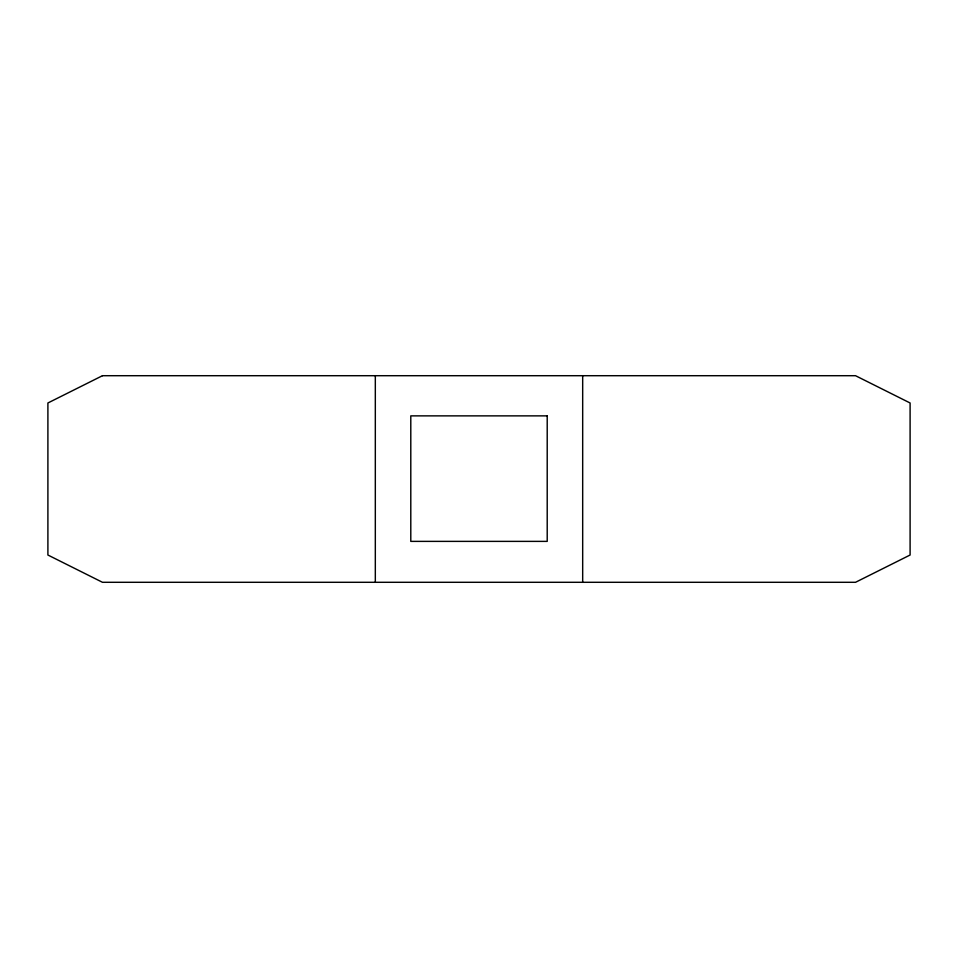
<?xml version="1.0" encoding="UTF-8"?>
<svg xmlns="http://www.w3.org/2000/svg" width="958" height="958" viewBox="0 0 958 958"><rect width="100%" height="100%" fill="white"/><g stroke="black" fill="none" stroke-linecap="round" stroke-linejoin="round"><path stroke-width="1.44" d="M582.68 375.704L582.68 582.296M375.32 375.704L375.32 582.296M102.47 375.704L47.9 402.983L47.9 555.017L102.47 582.296L855.53 582.296L910.1 555.017L910.1 402.983L855.53 375.704L102.47 375.704M547.21 415.868L410.79 415.868L410.79 541.378L547.21 541.378L547.21 415.868"/></g></svg>
